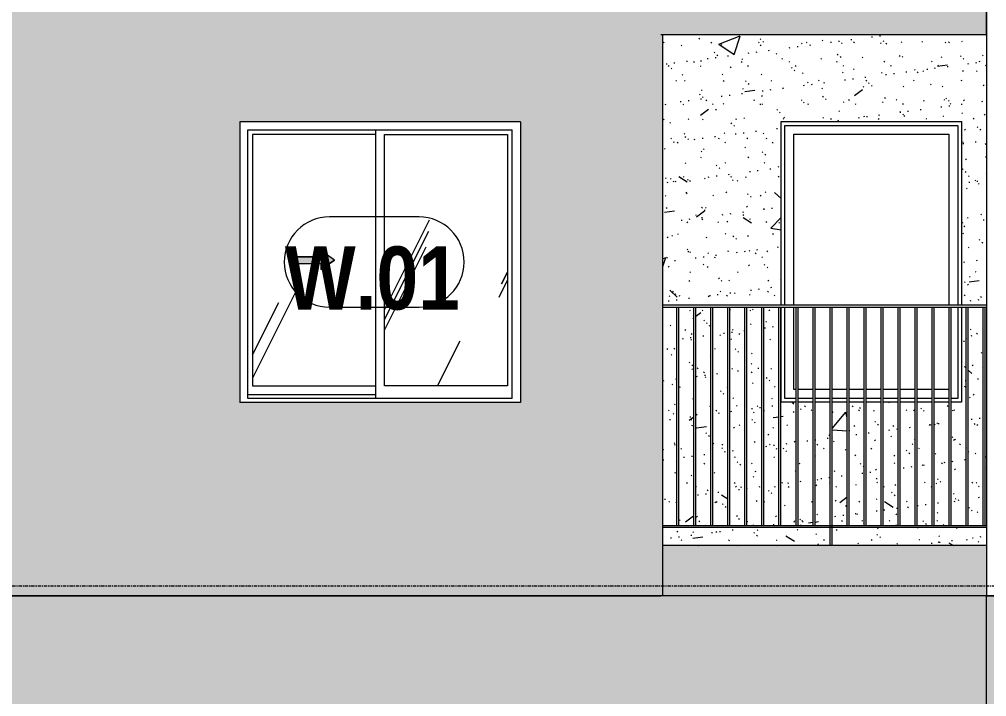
# Model space of a CAD drawing. Header units: millimetres. Extents: x 9199 to 175431, y -4466 to 35300.
# Drawn here: x 64935 to 69762, y 15247 to 18625 of the extents above; entities that cross this region are included whole.
import ezdxf

# ---------------------------------------------------------------- set-up
doc = ezdxf.new("R2010")
doc.units = ezdxf.units.MM
doc.linetypes.add('1 NÉT CALL OUT', pattern=[6, 3, -3])
doc.linetypes.add('Centre', pattern=[31.75, 6.35, -4.7625, 15.875, -4.7625])
for name, color, linetype, lineweight in [('0-1', 7, 'Continuous', 5), ('A-DETL-GENF', 92, 'Continuous', 9), ('A-DETL-GENF-1', 92, '1 NÉT CALL OUT', 9), ('A-FLOR-HRAL-1', 253, 'Continuous', 9), ('A-FLOR-LEVL-2', 51, 'Centre', 9), ('A-GLAZ', 151, 'Continuous', 9), ('A-GLAZ-1', 253, 'Continuous', 9), ('A-GLAZ-2', 7, 'Continuous', 9), ('A-GLAZ-3', 7, '1 NÉT CALL OUT', 9), ('A-GLAZ-IDEN', 152, 'Continuous', 9), ('A-WALL', 113, 'Continuous', 9), ('A-WALL-PATT', 111, 'Continuous', 9), ('A-WALL-PATT-1', 9, 'Continuous', 9), ('A-WALL-PATT-2', 111, 'Continuous', 5), ('I-WALL', 2, 'Continuous', 9), ('I-WALL-1', 7, 'Continuous', 9)]:
    doc.layers.add(name, color=color, linetype=linetype, lineweight=lineweight)
doc.styles.add('Arial_B_1', font='arialbd.ttf', dxfattribs={"width": 0.85, "height": 315})
pattern_1 = [(63.435, (53179.2, 1304.34), (-0.001, 1524.001), [532.46, -2875.3]), (63.435, (51655.2, 1304.34), (-0.001, 1524.001), [532.46, -2875.3]), (63.435, (53908.74, 1598.8), (-0.001, 1524), [532.46, -2875.3]), (63.435, (52384.74, 1598.8), (-0.001, 1524.001), [532.46, -2875.3]), (63.435, (53798.3, 1494.84), (-0.001, 1524), [532.46, -2875.3]), (63.435, (52274.3, 1494.84), (-0.001, 1524.001), [532.46, -2875.3]), (63.435, (53685.8, 2090.1), (-0.001, 1524), [258.8, -3148.965]), (63.435, (52161.8, 2090.1), (-0.001, 1524.001), [258.8, -3148.965]), (63.435, (53612.15, 1997.95), (-0.001, 1524), [532.46, -2875.3]), (63.435, (52088.15, 1997.95), (-0.001, 1524.001), [532.46, -2875.3]), (63.435, (53625.14, 2064.1), (-0.001, 1524), [532.46, -2875.3]), (63.435, (52101.14, 2064.1), (-0.001, 1524.001), [532.46, -2875.3]), (63.435, (53010.3, 1773.94), (-0.001, 1524.001), [532.46, -2875.3]), (63.435, (51486.3, 1773.94), (-0.001, 1524.001), [532.46, -2875.3]), (63.435, (53023.3, 1851.9), (-0.001, 1524.001), [532.46, -2875.3]), (63.435, (51499.3, 1851.9), (-0.001, 1524.001), [532.46, -2875.3]), (63.435, (53026.8, 1908.1), (-0.001, 1524), [532.46, -2875.3]), (63.435, (51502.8, 1908.1), (-0.001, 1524.001), [532.46, -2875.3])]

# ---------------------------------------------------------------- blocks, each defined once
blk = doc.blocks.new('M_Fixed - 900 x 1400-901191-TKCS_MẶT ĐỨNG HƯỚNG ĐÔNG')
at = {"layer": 'A-GLAZ-2'}
for p, q in [((52355.9, 7896), (53217.9, 7896)), ((52355.9, 7000), (52355.9, 7896)), ((53217.9, 7896), (53217.9, 7000)), ((52399.9, 7852), (53173.9, 7852)), ((52399.9, 7000), (52399.9, 7852)), ((53173.9, 7852), (53173.9, 7000)), ((52355.9, 6534), (52355.9, 6990)), ((52399.9, 6578), (52399.9, 6990)), ((53173.9, 6990), (53173.9, 6578)), ((53217.9, 6990), (53217.9, 6534)), ((52411, 6578), (52399.9, 6578)), ((52496, 6578), (52421, 6578)), ((52580.9, 6578), (52506, 6578)), ((52665.8, 6578), (52590.9, 6578)), ((52750.8, 6578), (52675.8, 6578)), ((52835.7, 6578), (52760.8, 6578)), ((52920.7, 6578), (52845.7, 6578)), ((53005.6, 6578), (52930.7, 6578)), ((53090.5, 6578), (53015.6, 6578)), ((53173.9, 6578), (53100.5, 6578)), ((52411, 6534), (52355.9, 6534)), ((52496, 6534), (52421, 6534)), ((52580.9, 6534), (52506, 6534)), ((52665.8, 6534), (52590.9, 6534)), ((52750.8, 6534), (52675.8, 6534)), ((52835.7, 6534), (52760.8, 6534)), ((52920.7, 6534), (52845.7, 6534)), ((53005.6, 6534), (52930.7, 6534)), ((53090.5, 6534), (53015.6, 6534)), ((53175.5, 6534), (53100.5, 6534)), ((53217.9, 6534), (53185.5, 6534))]:
    blk.add_line(p, q, dxfattribs=at)
blk = doc.blocks.new('Railing - 10mm-901206-TKCS_MẶT ĐỨNG HƯỚNG ĐÔNG')
at = {"layer": 'A-FLOR-HRAL-1'}
for p, q in [((51816.4, 5900), (51816.4, 6990)), ((51826.4, 5900), (51826.4, 6990))]:
    blk.add_line(p, q, dxfattribs=at)
blk = doc.blocks.new('Railing - 50 x 10mm-901224-TKCS_MẶT ĐỨNG HƯỚNG ĐÔNG')
at = {"layer": 'A-FLOR-HRAL-1'}
for p, q in [((52580.9, 6990), (52590.9, 6990)), ((52580.9, 5800), (52580.9, 6990)), ((52590.9, 5800), (52590.9, 6990))]:
    blk.add_line(p, q, dxfattribs=at)
blk = doc.blocks.new('Railing - Railing-1003030-TKCS_MẶT ĐỨNG HƯỚNG ĐÔNG')
at = {"layer": 'A-FLOR-HRAL-1'}
for p, q in [((68146.9, 16100), (69762.3, 16100)), ((69762.3, 16090), (68146.9, 16090))]:
    blk.add_line(p, q, dxfattribs=at)
for name, p in [('Railing - 10mm-901206-TKCS_MẶT ĐỨNG HƯỚNG ĐÔNG', (16400, 10200)), ('Railing - 10mm-901206-TKCS_MẶT ĐỨNG HƯỚNG ĐÔNG', (16484.9, 10200)), ('Railing - 10mm-901206-TKCS_MẶT ĐỨNG HƯỚNG ĐÔNG', (16569.9, 10200)), ('Railing - 10mm-901206-TKCS_MẶT ĐỨNG HƯỚNG ĐÔNG', (16654.8, 10200)), ('Railing - 10mm-901206-TKCS_MẶT ĐỨNG HƯỚNG ĐÔNG', (16739.8, 10200)), ('Railing - 10mm-901206-TKCS_MẶT ĐỨNG HƯỚNG ĐÔNG', (16824.7, 10200)), ('Railing - 10mm-901206-TKCS_MẶT ĐỨNG HƯỚNG ĐÔNG', (16909.6, 10200)), ('Railing - 10mm-901206-TKCS_MẶT ĐỨNG HƯỚNG ĐÔNG', (16994.6, 10200)), ('Railing - 10mm-901206-TKCS_MẶT ĐỨNG HƯỚNG ĐÔNG', (17079.5, 10200)), ('Railing - 50 x 10mm-901224-TKCS_MẶT ĐỨNG HƯỚNG ĐÔNG', (16400, 10200)), ('Railing - 10mm-901206-TKCS_MẶT ĐỨNG HƯỚNG ĐÔNG', (17249.4, 10200)), ('Railing - 10mm-901206-TKCS_MẶT ĐỨNG HƯỚNG ĐÔNG', (17334.3, 10200)), ('Railing - 10mm-901206-TKCS_MẶT ĐỨNG HƯỚNG ĐÔNG', (17419.3, 10200)), ('Railing - 10mm-901206-TKCS_MẶT ĐỨNG HƯỚNG ĐÔNG', (17504.2, 10200)), ('Railing - 10mm-901206-TKCS_MẶT ĐỨNG HƯỚNG ĐÔNG', (17589.2, 10200)), ('Railing - 10mm-901206-TKCS_MẶT ĐỨNG HƯỚNG ĐÔNG', (17674.1, 10200)), ('Railing - 10mm-901206-TKCS_MẶT ĐỨNG HƯỚNG ĐÔNG', (17759, 10200)), ('Railing - 10mm-901206-TKCS_MẶT ĐỨNG HƯỚNG ĐÔNG', (17844, 10200)), ('Railing - 10mm-901206-TKCS_MẶT ĐỨNG HƯỚNG ĐÔNG', (17928.9, 10200))]:
    blk.add_blockref(name, p)
blk = doc.blocks.new('Top Rail Type - Top Rail_Internal_-1003031-TKCS_MẶT ĐỨNG HƯỚNG ĐÔNG')
at = {"layer": 'A-FLOR-HRAL-1'}
for p, q in [((69762.3, 17200), (68146.9, 17200)), ((68146.9, 17190), (69762.3, 17190))]:
    blk.add_line(p, q, dxfattribs=at)
blk = doc.blocks.new('NCV_TKTC_TANG 5_rvt-1-TKCS_MẶT ĐỨNG HƯỚNG ĐÔNG')
at = {"layer": 'A-WALL-PATT-1'}
h = blk.add_hatch(dxfattribs=at)
h.set_pattern_fill('FP_2', color=256, style=0, pattern_type=2)
h.set_pattern_definition([(50, (51388.9, 1200), (1093.104, -95.634), [114.3, -1257.3]), (355, (51388.9, 1200), (-211.457, 1146.34), [91.44, -1005.84]), (100.451, (51480, 1192), (881.656, 1050.7), [97.14, -1068.54]), (46.184, (51389, 1504.8), (1626.475, -252.26), [171.45, -1885.95]), (96.636, (51524.5, 1483.8), (1424.42, 1484.57), [145.71, -1602.81]), (351.184, (51389, 1504.8), (1424.43, 1484.55), [137.16, -1508.76]), (21, (51541.3, 1428.6), (909.686, -613.59), [114.3, -1257.3]), (326, (51541.3, 1428.6), (370.81, 1105.13), [91.44, -1005.84]), (71.451, (51617.1, 1377.5), (1280.503, 491.53), [97.14, -1068.54]), (37.5, (51388.93, 1200), (18.5313, 507.33), [50.292, -943.356, 50.292, -970.788, -1009.65]), (37.5, (51388.93, 1200), (18.5313, 507.33), [-2014.728, 50.292, -959.358]), (7.5, (51388.93, 1200), (400.918, 601.084), [50.292, -531.876, 50.292, -920.496, -384.81]), (7.5, (51388.93, 1200), (400.918, 601.084), [-1552.956, 50.292, -334.518]), (327.5, (51049.1, 1200), (813.545, -34.374), [50.292, -330.708, 50.292, -1138.428, -1577.34]), (327.5, (51049.1, 1200), (813.545, -34.374), [-1569.72, 50.292, -1527.048]), (317.5, (50896.7, 1200), (888.775, 152.56), [50.292, -445.008, 50.292, -739.14, -1120.14]), (317.5, (50896.7, 1200), (888.775, 152.56), [-1284.73, 50.29, -1069.85])])
h.paths.add_polyline_path([(68249.2, 16000), (68980.9, 16000), (68980.9, 16090), (68146.9, 16090), (68146.9, 16000), (68186, 16000)])
h.paths.add_polyline_path([(69732, 16000), (69761.9, 16000), (69761.9, 16090), (68990.9, 16090), (68990.9, 16000), (69575.9, 16000)])
h.paths.add_polyline_path([(68990.9, 16100), (69065.8, 16100), (69065.8, 16715), (68990.9, 16715), (68990.9, 16498.6)])
h.paths.add_polyline_path([(69075.8, 16100), (69150.8, 16100), (69150.8, 16715), (69075.8, 16715), (69075.8, 16426.2)])
h.paths.add_polyline_path([(68980.9, 16100), (68980.9, 16715), (68906, 16715), (68906, 16100)])
h.paths.add_polyline_path([(68896, 16100), (68896, 16715), (68821, 16715), (68821, 16100)])
h.paths.add_polyline_path([(68212.1, 16100), (68216.4, 16100), (68216.4, 17190), (68146.9, 17190), (68146.9, 16100)])
h.paths.add_polyline_path([(68386.3, 16100), (68386.3, 17190), (68311.4, 17190), (68311.4, 16100), (68317.5, 16100)])
h.paths.add_polyline_path([(68226.4, 16100), (68301.4, 16100), (68301.4, 17190), (68226.4, 17190), (68226.4, 16155.2)])
h.paths.add_polyline_path([(68396.3, 16100), (68471.3, 16100), (68471.3, 17190), (68396.3, 17190), (68396.3, 16215.6)])
h.paths.add_polyline_path([(68811, 16100), (68811, 16715), (68736.9, 16715), (68736.1, 16100)])
h.paths.add_polyline_path([(68726.1, 16100), (68726.1, 17190), (68651.1, 17190), (68651.1, 16100)])
h.paths.add_polyline_path([(69160.8, 16100), (69235.7, 16100), (69235.7, 16715), (69160.8, 16715), (69160.8, 16353.8)])
h.paths.add_polyline_path([(69245.7, 16100), (69320.7, 16100), (69320.7, 16715), (69245.7, 16715), (69245.7, 16281.4)])
h.paths.add_polyline_path([(69330.7, 16100), (69405.6, 16100), (69405.6, 16715), (69330.7, 16715), (69330.7, 16209)])
h.paths.add_polyline_path([(69415.6, 16100), (69490.5, 16100), (69490.5, 16715), (69415.6, 16715), (69415.6, 16136.6)])
h.paths.add_polyline_path([(68641.1, 16100), (68641.1, 17190), (68566.2, 17190), (68566.2, 16100)])
h.paths.add_polyline_path([(69745.4, 16100), (69745.4, 17190), (69670.4, 17190), (69670.4, 16100), (69725.8, 16100)])
h.paths.add_polyline_path([(69500.5, 16100), (69575.5, 16100), (69575.5, 16715), (69500.5, 16715)])
h.paths.add_polyline_path([(69585.5, 16100), (69660.4, 16100), (69660.4, 17190), (69636.9, 17190), (69636.9, 16715), (69585.5, 16715)])
h.paths.add_polyline_path([(68556.2, 16100), (68556.2, 17190), (68481.3, 17190), (68481.3, 16100)])
h.paths.add_polyline_path([(69755.4, 16100), (69761.9, 16100), (69761.9, 17190), (69755.4, 17190), (69755.4, 16803.4)])
h.paths.add_polyline_path([(69636.9, 17200), (69761.9, 17200), (69761.9, 18550), (68146.9, 18550), (68146.9, 17200), (68736.9, 17200), (68736.9, 18115), (69636.9, 18115), (69636.9, 17885.4)])
h = blk.add_hatch(dxfattribs=at)
h.set_pattern_fill('FP_3', color=256, style=0, pattern_type=2)
h.set_pattern_definition([(37.5, (51388.93, 1200), (-4.79953, 146.8239), [5.029, -110.795, 5.029, -124.511, -123.825]), (37.5, (51388.93, 1200), (-4.79953, 146.8239), [-245.364, 5.029, -118.796]), (7.5, (51388.93, 1200), (134.8574, 215.0472), [5.029, -57.455, 5.029, -99.365, -40.005]), (7.5, (51388.93, 1200), (134.8574, 215.0472), [-166.878, 5.029, -34.976]), (327.5, (51295.21, 1200), (237.29776, 0.4316), [5.029, -33.071, 5.029, -132.131, -179.07]), (327.5, (51295.21, 1200), (237.29776, 0.4316), [-175.26, 5.029, -174.041]), (317.5, (51295.2, 1200), (229.067, 66.8792), [5.029, -14.021, 5.029, -84.887, -102.87]), (317.5, (51295.2, 1200), (229.067, 66.8792), [-108.966, 5.029, -97.841])])
h.paths.add_polyline_path([(68249.2, 16000), (68980.9, 16000), (68980.9, 16090), (68146.9, 16090), (68146.9, 16000), (68186, 16000)])
h.paths.add_polyline_path([(69732, 16000), (69761.9, 16000), (69761.9, 16090), (68990.9, 16090), (68990.9, 16000), (69575.9, 16000)])
h.paths.add_polyline_path([(68990.9, 16100), (69065.8, 16100), (69065.8, 16715), (68990.9, 16715), (68990.9, 16498.6)])
h.paths.add_polyline_path([(69075.8, 16100), (69150.8, 16100), (69150.8, 16715), (69075.8, 16715), (69075.8, 16426.2)])
h.paths.add_polyline_path([(68980.9, 16100), (68980.9, 16715), (68906, 16715), (68906, 16100)])
h.paths.add_polyline_path([(68896, 16100), (68896, 16715), (68821, 16715), (68821, 16100)])
h.paths.add_polyline_path([(68212.1, 16100), (68216.4, 16100), (68216.4, 17190), (68146.9, 17190), (68146.9, 16100)])
h.paths.add_polyline_path([(68386.3, 16100), (68386.3, 17190), (68311.4, 17190), (68311.4, 16100), (68317.5, 16100)])
h.paths.add_polyline_path([(68226.4, 16100), (68301.4, 16100), (68301.4, 17190), (68226.4, 17190), (68226.4, 16155.2)])
h.paths.add_polyline_path([(68396.3, 16100), (68471.3, 16100), (68471.3, 17190), (68396.3, 17190), (68396.3, 16215.6)])
h.paths.add_polyline_path([(68811, 16100), (68811, 16715), (68736.9, 16715), (68736.1, 16100)])
h.paths.add_polyline_path([(68726.1, 16100), (68726.1, 17190), (68651.1, 17190), (68651.1, 16100)])
h.paths.add_polyline_path([(69160.8, 16100), (69235.7, 16100), (69235.7, 16715), (69160.8, 16715), (69160.8, 16353.8)])
h.paths.add_polyline_path([(69245.7, 16100), (69320.7, 16100), (69320.7, 16715), (69245.7, 16715), (69245.7, 16281.4)])
h.paths.add_polyline_path([(69330.7, 16100), (69405.6, 16100), (69405.6, 16715), (69330.7, 16715), (69330.7, 16209)])
h.paths.add_polyline_path([(69415.6, 16100), (69490.5, 16100), (69490.5, 16715), (69415.6, 16715), (69415.6, 16136.6)])
h.paths.add_polyline_path([(68641.1, 16100), (68641.1, 17190), (68566.2, 17190), (68566.2, 16100)])
h.paths.add_polyline_path([(69745.4, 16100), (69745.4, 17190), (69670.4, 17190), (69670.4, 16100), (69725.8, 16100)])
h.paths.add_polyline_path([(69500.5, 16100), (69575.5, 16100), (69575.5, 16715), (69500.5, 16715)])
h.paths.add_polyline_path([(69585.5, 16100), (69660.4, 16100), (69660.4, 17190), (69636.9, 17190), (69636.9, 16715), (69585.5, 16715)])
h.paths.add_polyline_path([(68556.2, 16100), (68556.2, 17190), (68481.3, 17190), (68481.3, 16100)])
h.paths.add_polyline_path([(69755.4, 16100), (69761.9, 16100), (69761.9, 17190), (69755.4, 17190), (69755.4, 16803.4)])
h.paths.add_polyline_path([(69636.9, 17200), (69761.9, 17200), (69761.9, 18550), (68146.9, 18550), (68146.9, 17200), (68736.9, 17200), (68736.9, 18115), (69636.9, 18115), (69636.9, 17885.4)])
at = {"layer": 'I-WALL-1'}
for p, q in [((68736.9, 17200), (68736.9, 18115)), ((68736.9, 18115), (69636.9, 18115)), ((69636.9, 18115), (69636.9, 17200)), ((68736.9, 16715), (68736.9, 17190)), ((69636.9, 17190), (69636.9, 16715)), ((68811, 16715), (68736.9, 16715)), ((68896, 16715), (68821, 16715)), ((68980.9, 16715), (68906, 16715)), ((69065.8, 16715), (68990.9, 16715)), ((69150.8, 16715), (69075.8, 16715)), ((69235.7, 16715), (69160.8, 16715)), ((69320.7, 16715), (69245.7, 16715)), ((69405.6, 16715), (69330.7, 16715)), ((69490.5, 16715), (69415.6, 16715)), ((69575.5, 16715), (69500.5, 16715)), ((69636.9, 16715), (69585.5, 16715))]:
    blk.add_line(p, q, dxfattribs=at)
at = {"layer": 'A-FLOR-HRAL-1'}
for name in ['Top Rail Type - Top Rail_Internal_-1003031-TKCS_MẶT ĐỨNG HƯỚNG ĐÔNG', 'Railing - Railing-1003030-TKCS_MẶT ĐỨNG HƯỚNG ĐÔNG']:
    blk.add_blockref(name, (0, 0), dxfattribs=at)
at = {"layer": 'A-GLAZ-1'}
blk.add_blockref('M_Fixed - 900 x 1400-901191-TKCS_MẶT ĐỨNG HƯỚNG ĐÔNG', (16400, 10200), dxfattribs=at)
blk = doc.blocks.new('1_FAMILY RVT - W01-WxH 1400x1400xmm-V75-TKCS_MẶT ĐỨNG HƯỚNG ĐÔNG')
at = {"layer": 'A-DETL-GENF-1'}
blk.add_hatch(color=256, dxfattribs=at).paths.add_polyline_path([(66439.8, 17376.5), (66507.5, 17423.9), (66439.8, 17471.4), (66439.8, 17440.9), (66304.3, 17440.9), (66304.3, 17407), (66439.8, 17407)])
at = {"layer": 'A-GLAZ'}
h = blk.add_hatch(dxfattribs=at)
h.set_pattern_fill('FP_1', color=256, style=0, pattern_type=2)
h.set_pattern_definition(pattern_1)
h.paths.add_polyline_path([(66713.1, 16797), (66713.1, 18050.9), (66098.8, 18050.9), (66098.8, 16797)])
h.paths.add_polyline_path([(66439.8, 17376.5), (66439.8, 17407), (66304.3, 17407), (66304.3, 17440.9), (66439.8, 17440.9), (66439.8, 17471.4), (66507.5, 17423.9), (66483.4, 17407)])
h = blk.add_hatch(dxfattribs=at)
h.set_pattern_fill('FP_1', color=256, style=0, pattern_type=2)
h.set_pattern_definition(pattern_1)
h.paths.add_polyline_path([(67371.8, 16797), (67371.8, 18050.9), (66757.5, 18050.9), (66757.5, 16797)])
at = {"layer": 'A-DETL-GENF'}
for p, q in [((66304.3, 17440.9), (66304.3, 17407)), ((66304.3, 17440.9), (66439.8, 17440.9)), ((66439.8, 17440.9), (66304.3, 17440.9)), ((66304.3, 17440.9), (66304.3, 17407)), ((66439.8, 17471.4), (66439.8, 17440.9)), ((66507.5, 17423.9), (66439.8, 17471.4)), ((66507.5, 17423.9), (66439.8, 17471.4)), ((66439.8, 17471.4), (66439.8, 17440.9)), ((66304.3, 17407), (66439.8, 17407)), ((66304.3, 17407), (66439.8, 17407)), ((66507.5, 17423.9), (66439.8, 17376.5)), ((66439.8, 17376.5), (66507.5, 17423.9)), ((66439.8, 17407), (66439.8, 17376.5)), ((66439.8, 17407), (66439.8, 17376.5))]:
    blk.add_line(p, q, dxfattribs=at)
at = {"layer": 'A-GLAZ'}
for p, q in [((67435.3, 18114.4), (66035.3, 18114.4)), ((66035.3, 18114.4), (66035.3, 16714.4)), ((67435.3, 18114.4), (67435.3, 16714.4)), ((66076.2, 18073.5), (67394.4, 18073.5)), ((66076.2, 16733.5), (66076.2, 18073.5)), ((66713.1, 18073.5), (66713.1, 16733.5)), ((67394.4, 16733.5), (67394.4, 18073.5)), ((66098.8, 18050.9), (66098.8, 16797)), ((66713.1, 18050.9), (66098.8, 18050.9)), ((66757.5, 16797), (66757.5, 18050.9)), ((66757.5, 18050.9), (67371.8, 18050.9)), ((67371.8, 18050.9), (67371.8, 16797)), ((66713.1, 16752.5), (66076.2, 16752.5)), ((66713.1, 16752.5), (66076.2, 16752.5)), ((66098.8, 16797), (66713.1, 16797)), ((67371.8, 16797), (66757.5, 16797)), ((67435.3, 16714.4), (66035.3, 16714.4)), ((67394.4, 16733.5), (66076.2, 16733.5))]:
    blk.add_line(p, q, dxfattribs=at)
blk = doc.blocks.new('SSA-WINDOW TAG - 10-2062020-TKCS_MẶT ĐỨNG HƯỚNG ĐÔNG')
at = {"layer": 'A-GLAZ-IDEN'}
for p, q in [((75129.8, 10839.4), (74682.2, 10839.4)), ((74682.2, 10389.4), (75129.8, 10389.4))]:
    blk.add_line(p, q, dxfattribs=at)
for centre, start, end in [((74682.2, 10614.4), 90, 270), ((75129.8, 10614.4), 270, 90)]:
    blk.add_arc(centre, 225, start, end, dxfattribs=at)

msp = doc.modelspace()

# ---------------------------------------------------------------- hatches: boundary and pattern name
at = {"layer": 'A-WALL-PATT'}
h = msp.add_hatch(color=256, dxfattribs=at)
h.paths.add_polyline_path([(61561.9, 15750), (65035, 15750), (65035, 19150), (61561.9, 19150), (61561.9, 16803.4)])
h.paths.add_polyline_path([(63827.8, 16000), (61911.5, 16000), (61911.5, 18550), (64835.3, 18550), (64835.3, 16000)])
msp.add_hatch(color=256, dxfattribs=at).paths.add_polyline_path([(68146.9, 15750), (69762.3, 15750), (69762.3, 16000), (68146.9, 16000)])
h = msp.add_hatch(color=256, dxfattribs=at)
h.paths.add_polyline_path([(63827.8, 12350), (65035.3, 12350), (65035.3, 15750), (61561.9, 15750), (61561.9, 12350), (61711.5, 12350)])
h.paths.add_polyline_path([(61911.5, 12600), (61911.5, 15150), (64835.3, 15150), (64835.3, 12600), (62769.7, 12600)])
h = msp.add_hatch(color=256, dxfattribs=at)
h.paths.add_polyline_path([(69751.9, 12350), (73239, 12350), (73239, 15750), (69761.9, 15750), (69761.9, 15150), (69751.9, 15150), (69751.9, 12475.3)])
h.paths.add_polyline_path([(70176.9, 12600), (70111.9, 12600), (70111.9, 15150), (73035.7, 15150), (73035.7, 12600), (71235, 12600)])
at = {"layer": 'A-WALL-PATT-2'}
h = msp.add_hatch(color=256, dxfattribs=at)
h.paths.add_polyline_path([(65035, 15750), (68146.9, 15750), (68146.9, 18550), (68136.9, 18550), (68136.9, 19150), (65035, 19150), (65035, 16803.4)])
h.paths.add_polyline_path([(67394.4, 16714.4), (66035.3, 16714.4), (66035.3, 18114.4), (67435.3, 18114.4), (67435.3, 16714.4)])
for points in [[(69761.9, 18550), (69761.9, 19150), (68136.9, 19150), (68136.9, 18550)], [(69761.9, 15150), (69761.9, 15750), (68136.9, 15750), (68136.9, 15150), (69118.7, 15150)]]:
    msp.add_hatch(color=256, dxfattribs=at).paths.add_polyline_path(points)
h = msp.add_hatch(color=256, dxfattribs=at)
h.paths.add_polyline_path([(65944.2, 12350), (68136.9, 12350), (68136.9, 15750), (65035.3, 15750), (65035.3, 12350)])
h.paths.add_polyline_path([(66035.3, 13314.4), (66035.3, 14714.4), (67435.3, 14714.4), (67435.3, 13314.4), (66076.2, 13314.4)])

# ---------------------------------------------------------------- linework, layer by layer
at = {"layer": 'A-FLOR-LEVL-2'}
msp.add_line((9199.1, 15800), (84597.8, 15800), dxfattribs=at)
at = {"layer": 'A-WALL'}
for p, q in [((69762.3, 29350), (69762.3, 15750)), ((68146.9, 15750), (68146.9, 18550)), ((61561.9, 15750), (68136.9, 15750)), ((68136.9, 15750), (61561.9, 15750)), ((76536.9, 15750), (69761.9, 15750)), ((69762.3, 15750), (76536.9, 15750))]:
    msp.add_line(p, q, dxfattribs=at)
at = {"layer": 'I-WALL'}
for p, q in [((69761.9, 18550), (69761.9, 19150)), ((68136.9, 18550), (69761.9, 18550)), ((69762.3, 16000), (68146.9, 16000)), ((69761.9, 15750), (68136.9, 15750)), ((69761.9, 15150), (69761.9, 15750))]:
    msp.add_line(p, q, dxfattribs=at)

# ---------------------------------------------------------------- block references
at = {"layer": '0-1'}
msp.add_blockref('NCV_TKTC_TANG 5_rvt-1-TKCS_MẶT ĐỨNG HƯỚNG ĐÔNG', (0, 0), dxfattribs=at)
at = {"layer": 'A-GLAZ-3'}
msp.add_blockref('1_FAMILY RVT - W01-WxH 1400x1400xmm-V75-TKCS_MẶT ĐỨNG HƯỚNG ĐÔNG', (0, 0), dxfattribs=at)
at = {"layer": 'A-GLAZ-IDEN'}
msp.add_blockref('SSA-WINDOW TAG - 10-2062020-TKCS_MẶT ĐỨNG HƯỚNG ĐÔNG', (-8200, 6800), dxfattribs=at)

# ---------------------------------------------------------------- texts
at = {"layer": 'A-GLAZ-IDEN', "insert": (66696.7, 17332.5), "char_height": 315, "width": 902.7, "attachment_point": 5, "line_spacing_factor": 0.936439, "style": 'Arial_B_1'}
msp.add_mtext('\\pt6.3756,12.7512,19.12365,25.49925,31.87485,38.25045,44.62605,50.9985,57.3741,63.7497,70.1253,76.5009,82.8765,89.24895,95.62455,102.00015,108.37575,114.75135,121.1238,127.4994,133.875,140.2506,146.6262,152.99865,159.37425,165.74985,172.12545,178.50105,184.8735,191.2491,197.6247,204.0003;W.01', dxfattribs=at)

doc.saveas('drawing.dxf')
